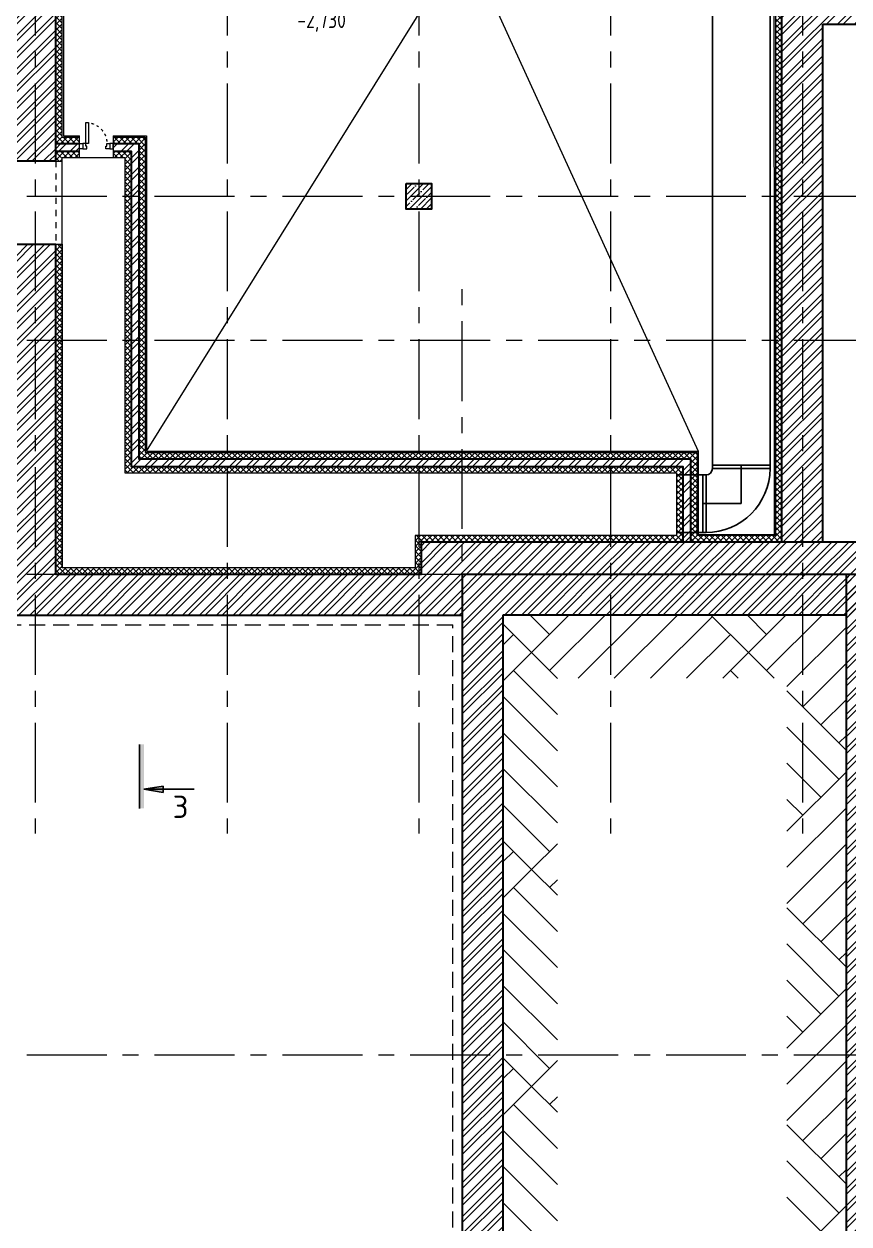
# Model space of a CAD drawing. Header units: millimetres. Extents: x -8689834 to 9419935, y 0 to 233063.
# Drawn here: x -347349 to -334443, y 72520 to 91296 of the extents above; entities that cross this region are included whole.
import ezdxf
from ezdxf import colors
from ezdxf.entities.mleader import LeaderData, LeaderLine
from ezdxf.math import Vec2, Vec3

# ---------------------------------------------------------------- set-up
doc = ezdxf.new("R2010")
doc.units = ezdxf.units.MM
doc.header["$MEASUREMENT"] = 0
doc.set_wipeout_variables(frame=1)
for name, pattern in [('ACAD_ISO03W100', [30, 12, -18]), ('CENTER', [2, 1.25, -0.25, 0.25, -0.25]), ('TRATTEGGIATA', [0.75, 0.5, -0.25]), ('Штрих', [6.35, 3.175, -3.175])]:
    doc.linetypes.add(name, pattern=pattern)
doc.layers.get('0').update_dxf_attribs({"color": 250, "lineweight": 9})
for name, color, linetype, lineweight in [('1 этаж тонкие линии!', 250, 'Continuous', 0), ('АР_Выноски АПР', 7, 'Continuous', 5), ('АР_Двери', 175, 'Continuous', 18), ('АР_Колонны', 250, 'Continuous', 30), ('АР_Колонны Штрих', 250, 'Continuous', 5), ('АР_МосжилНии_Стены', 127, 'Continuous', 30), ('АР_Оси', 195, 'Continuous', 9), ('АР_Отметки', 250, 'Continuous', 15), ('АР_Перегородки кирпич', 244, 'Continuous', 30), ('АР_Перегородки_кирпич_Штрих', 244, 'Continuous', 5), ('АР_Разрезы', 175, 'Continuous', 9), ('АР_Сущ Несущая стена', 216, 'Continuous', 30), ('АР_тонкая линия', 250, 'Continuous', 0), ('АР_Штриховка кирпич', 250, 'Continuous', 9), ('Подвал', 250, 'Continuous', 30), ('Штриховка', 7, 'Continuous', 5)]:
    doc.layers.add(name, color=color, linetype=linetype, lineweight=lineweight)
doc.layers.add('Aks_Схема', color=3, linetype='Continuous')
doc.layers.add('м_0_воздухозабор', color=132, linetype='Continuous')
doc.styles.add('ISOCPEUR', font='isocpeur.ttf', dxfattribs={"width": 0.7})
doc.styles.add('METRO-STYLE', font='isocpeur.ttf', dxfattribs={"width": 0.9, "oblique": 15})

# ---------------------------------------------------------------- blocks, each defined once
blk = doc.blocks.new('_DotSmall')
at = {"color": 0, "linetype": 'ByBlock', "const_width": 0.5}
blk.add_lwpolyline([(-0.0625, 0, 1), (0.0625, 0, 1)], format="xyb", close=True, dxfattribs=at)
blk = doc.blocks.new('Aks_es_rect_900_90_100_50_50_wipe')
at = {"color": 0, "linetype": 'ByBlock', "lineweight": -2}
blk.add_wipeout([(4.5, -5.5), (4.5, -6), (-4.5, -6), (-4.5, -5.5), (-4.47, -4.72), (-4.38, -3.94), (-4.22, -3.17), (-4.01, -2.41), (-3.74, -1.67), (-3.41, -0.96), (-3.03, -0.28), (-2.59, 0.38), (-2.1, 0.99), (-1.57, 1.57), (-0.99, 2.1), (-0.38, 2.59), (0.28, 3.03), (0.96, 3.41), (1.67, 3.74), (2.41, 4.01), (3.17, 4.22), (3.94, 4.38), (4.72, 4.47), (5.5, 4.5), (6, 4.5), (6, -4.5), (5.5, -4.5), (5.42, -4.5), (5.34, -4.51), (5.27, -4.53), (5.19, -4.55), (5.12, -4.58), (5.05, -4.61), (4.98, -4.65), (4.91, -4.69), (4.85, -4.74), (4.79, -4.79), (4.74, -4.85), (4.69, -4.91), (4.65, -4.98), (4.61, -5.05), (4.58, -5.12), (4.55, -5.19), (4.53, -5.27), (4.51, -5.34), (4.5, -5.42)], dxfattribs=at)
blk = doc.blocks.new('Aks_es_rect_900_90_100_50_50')
at = {"color": 0, "linetype": 'ByBlock', "lineweight": -2}
blk.add_blockref('Aks_es_rect_900_90_100_50_50_wipe', (0, 0), dxfattribs=at)
for p, q in [((5.5, -4.5), (5.5, 4.5)), ((5.5, 4.5), (6, 4.5)), ((6, 4.5), (6, -4.5)), ((-4.5, -5.5), (4.5, -5.5)), ((-4.5, -5.5), (-4.5, -6)), ((4.5, -5.5), (4.5, -6)), ((6, -4.5), (5.5, -4.5)), ((-4.5, -6), (4.5, -6))]:
    blk.add_line(p, q, dxfattribs=at)
for radius in [10, 1]:
    blk.add_arc((5.5, -5.5), radius, 90, 180, dxfattribs=at)
at = {"layer": 'Aks_Схема'}
for q in [(6, 0), (0, -6)]:
    blk.add_line((0, 0), q, dxfattribs=at)
blk = doc.blocks.new('*U289')
for points in [[(0, 0), (0, -80), (55, -80), (55, 0), (0, 0)], [(55, -80), (55, 0), (115, 0), (115, -40), (100, -40), (100, -80), (55, -80)], [(475, -80), (475, 0), (415, 0), (415, -40), (430, -40), (430, -80), (475, -80)], [(530, 0), (530, -80), (475, -80), (475, 0), (530, 0)]]:
    blk.add_lwpolyline(points)
blk.add_lwpolyline([(100, -80), (100, -410), (140, -410), (140, -80)], close=True)
at = {"linetype": 'ACAD_ISO03W100', "ltscale": 3}
blk.add_arc((100, -80), 330, 270, 0, dxfattribs=at)

msp = doc.modelspace()

# ---------------------------------------------------------------- hatches: boundary and pattern name
at = {"layer": '1 этаж тонкие линии!', "ltscale": 100, "transparency": 33554559}
h = msp.add_hatch(dxfattribs=at)
h.set_pattern_fill('AR-PARQ1', color=256, scale=200, angle=45, style=0)
h.paths.add_polyline_path([(-339005.062, 81057.768), (-335415.132, 81057.768), (-335415.132, 63056), (-339005.062, 63056)], flags=16)
h.paths.add_polyline_path([(-339852.068, 82045.5), (-334484.741, 82050.5), (-334484.741, 62098), (-339852.693, 62093)])
at = {"layer": 'АР_Колонны Штрих', "ltscale": 100}
h = msp.add_hatch(dxfattribs=at)
h.set_pattern_fill('ANSI35', color=256, scale=500)
h.set_pattern_definition([(45, (-1298424.17, 128672.16), (-88.388348, 88.388348), []), (45, (-1298335.78, 128672.16), (-88.388348, 88.388348), [156.25, -31.25, 0, -31.25])])
h.paths.add_polyline_path([(-340972.071, 88800.682), (-341372.071, 88800.682), (-341372.071, 88400.682), (-340972.071, 88400.682)])
at = {"layer": 'АР_Перегородки_кирпич_Штрих', "ltscale": 100}
h = msp.add_hatch(dxfattribs=at)
h.set_pattern_fill('ANSI32', color=256, scale=500)
h.paths.add_polyline_path([(-346482.192, 89424.659), (-346852.192, 89424.659), (-346852.192, 89304.659), (-346482.192, 89304.659)])
h = msp.add_hatch(dxfattribs=at)
h.set_pattern_fill('ANSI32', color=256, scale=500)
h.paths.add_polyline_path([(-345552.192, 89424.659), (-345952.162, 89424.659), (-345952.162, 89304.659), (-345672.192, 89304.659), (-345672.192, 84372.053), (-337041.055, 84372.053), (-337042.99, 83192.52), (-336922.991, 83192.301), (-336920.837, 84491.176), (-345552.192, 84492.053)])
at = {"layer": 'АР_Разрезы', "ltscale": 100}
h = msp.add_hatch(color=5, dxfattribs=at)
h.dxf.hatch_style = 1
h.paths.add_polyline_path([(-345473.243, 80022.801), (-345543.243, 80022.801), (-345543.243, 79022.801), (-345473.243, 79022.801)])
h.paths.add_polyline_path([(-345172.793, 79373.079), (-345473.243, 79322.801), (-345172.793, 79322.801)])
h.paths.add_polyline_path([(-345172.793, 79322.801), (-345473.243, 79322.801), (-345172.793, 79272.523)])
h = msp.add_hatch(color=5, dxfattribs=at)
h.dxf.hatch_style = 1
h.paths.add_polyline_path([(-345473.243, 80022.801), (-345543.243, 80022.801), (-345543.243, 79022.801), (-345473.243, 79022.801)])
h.paths.add_polyline_path([(-345172.793, 79373.079), (-345473.243, 79322.801), (-345172.793, 79322.801)])
h.paths.add_polyline_path([(-345172.793, 79322.801), (-345473.243, 79322.801), (-345172.793, 79272.523)])
at = {"layer": 'АР_Штриховка кирпич', "ltscale": 100}
h = msp.add_hatch(dxfattribs=at)
h.set_pattern_fill('ANSI32', color=256, scale=500)
h.paths.add_polyline_path([(-347492.244, 102840.392), (-346852.14, 102840.392), (-346852.071, 106850.682), (-347492.192, 106340.682)])
h.paths.add_polyline_path([(-347492.101, 89148.636), (-346852.071, 89148.636), (-346852.143, 101675.392), (-347492.241, 101675.392)])
h.paths.add_polyline_path([(-346852.059, 87848.636), (-347492.083, 87848.636), (-347492.071, 83698.48), (-346852.071, 83698.48)])
h = msp.add_hatch(dxfattribs=at)
h.set_pattern_fill('ANSI32', color=256, scale=500)
h.set_pattern_definition([(45, (-1298418.67, 164822.8), (-132.58252, 132.58252), []), (45, (-1298330.29, 164822.8), (-132.58252, 132.58252), [])])
h.paths.add_polyline_path([(-335492.192, 83192.411), (-334852.192, 83192.411), (-334852.192, 91294.874), (-333250.926, 91296.087), (-333250.926, 91935.278), (-335492.192, 91935.682)])
h = msp.add_hatch(dxfattribs=at)
h.set_pattern_fill('ANSI32', color=256, scale=500)
h.paths.add_polyline_path([(-346852.069, 83700.689), (-347492.006, 83700.682), (-347492.014, 82045.67), (-340491.827, 82045.695), (-340491.827, 82685.68), (-329971.818, 82685.68), (-329971.818, 83192.411), (-341131.827, 83192.405), (-341131.827, 82685.689), (-346851.951, 82685.676)])
h = msp.add_hatch(dxfattribs=at)
h.set_pattern_fill('ANSI32', color=256, scale=500)
h.paths.add_polyline_path([(-339853.318, 82050.5), (-330106.827, 82051.497), (-330106.828, 80969.207), (-329468.316, 80969.003), (-329468.316, 82685.682), (-329576.827, 82685.682), (-329971.818, 82685.755), (-340493.318, 82685.682), (-340493.318, 64815.685), (-346842.012, 64815.685), (-346842.012, 55105.682), (-333741.706, 55105.68), (-333741.706, 61455.681), (-332347.87, 61455.684), (-332347.87, 62094), (-334239.751, 62094), (-334239.751, 55506.503), (-346441.827, 55506.497), (-346441.082, 64414.997), (-340492.572, 64415.003), (-340517.573, 61455.682), (-334214.005, 61455.682), (-334225.318, 62094.728), (-339853.263, 62094.728), (-339853.372, 64904.622)])
h = msp.add_hatch(dxfattribs=at)
h.set_pattern_fill('ANSI32', color=256, scale=500)
h.paths.add_polyline_path([(-333716.86, 82685.681), (-334136.666, 82685.681), (-334136.666, 62094), (-333716.794, 62094)])
h.paths.add_polyline_path([(-334136.666, 82685.682), (-334484.741, 82685.681), (-334484.741, 62094), (-334136.666, 62094)])
at = {"layer": 'Штриховка', "transparency": 33554636}
h = msp.add_hatch(dxfattribs=at)
h.set_pattern_fill('ANSI37', color=256, scale=500)
h.paths.add_polyline_path([(-346482.192, 89524.659), (-346752.192, 89524.659), (-346752.192, 94600.682), (-346852.192, 94600.682), (-346852.192, 89424.659), (-346482.192, 89424.659)])
h.paths.add_polyline_path([(-346482.192, 89304.659), (-346852.192, 89304.659), (-346852.192, 89148.636), (-346752.192, 89148.636), (-346752.192, 89204.659), (-346482.192, 89204.659)])
h = msp.add_hatch(dxfattribs=at)
h.set_pattern_fill('ANSI37', color=256, scale=500)
h.paths.add_polyline_path([(-345452.192, 89524.659), (-345952.162, 89524.659), (-345952.162, 89424.659), (-345552.192, 89424.659), (-345552.192, 88600.682), (-345452.192, 88600.682)])
h.paths.add_polyline_path([(-345452.192, 88600.682), (-345552.192, 88600.682), (-345552.192, 86350.682), (-345452.192, 86350.682)])
h.paths.add_polyline_path([(-345452.192, 86350.682), (-345552.192, 86350.682), (-345552.192, 84492.053), (-344606.736, 84492.053), (-344480.699, 84592.053), (-345452.192, 84592.053)])
h.paths.add_polyline_path([(-336820.653, 84592.053), (-344172.071, 84592.053), (-344172.071, 84492.053), (-336920.836, 84492.053), (-336922.991, 83292.502), (-336822.991, 83292.32)])
h.paths.add_polyline_path([(-344172.071, 84592.053), (-344480.699, 84592.053), (-344606.736, 84492.053), (-344172.071, 84492.053)])
h = msp.add_hatch(dxfattribs=at)
h.set_pattern_fill('ANSI37', color=256, scale=500)
h.paths.add_polyline_path([(-345672.192, 89304.659), (-345952.162, 89304.659), (-345952.162, 89204.659), (-345772.192, 89204.659), (-345772.192, 84272.053), (-337141.238, 84271.796), (-337143.022, 83292.411), (-337043.022, 83292.411), (-337041.056, 84371.631), (-345672.192, 84372.053)])

# ---------------------------------------------------------------- linework, layer by layer
at = {"linetype": 'TRATTEGGIATA', "ltscale": 500}
for p in [(-347642.192, 81895.682), (-340642.01, 64965.687)]:
    msp.add_line(p, (-340642.01, 81894.901), dxfattribs=at)
at = {"layer": '1 этаж тонкие линии!', "color": 7, "ltscale": 100, "transparency": 33554559, "elevation": -1.084}
for points in [[(-346752.192, 89148.636), (-346752.192, 89204.659)], [(-337141.237, 83292.411), (-341231.827, 83292.411), (-341231.827, 82785.682), (-346752.192, 82785.682)]]:
    msp.add_lwpolyline(points, dxfattribs=at)
at = {"layer": 'АР_Колонны', "ltscale": 100}
msp.add_lwpolyline([(-341372.071, 88800.682), (-340972.071, 88800.682), (-340972.071, 88400.682), (-341372.071, 88400.682)], close=True, dxfattribs=at)
at = {"layer": 'АР_МосжилНии_Стены', "ltscale": 100}
for p, q in [((-346852.192, 89276.668), (-346852.192, 101675.392)), ((-335492.192, 83192.411), (-335492.192, 91935.682)), ((-334852.192, 91295.682), (-333250.926, 91295.682)), ((-334852.192, 83192.411), (-334852.192, 91295.682)), ((-346852.192, 89148.636), (-346852.192, 89700.682)), ((-346852.192, 83649.096), (-346852.192, 87848.636)), ((-346852.192, 82685.682), (-346852.192, 83700.682)), ((-346852.192, 82685.682), (-341131.827, 82685.682)), ((-340491.811, 64415.003), (-340491.827, 82685.682)), ((-340491.827, 82685.68), (-329468.316, 82685.682)), ((-339853.318, 62095.5), (-339853.318, 82050.5)), ((-339853.318, 82050.5), (-334484.741, 82050.5)), ((-347492.192, 82045.682), (-340492.01, 82045.682))]:
    msp.add_line(p, q, dxfattribs=at)
for points in [[(-346852.192, 89148.636), (-347492.192, 89148.636)], [(-347492.192, 87848.636), (-346852.192, 87848.636)], [(-346852.01, 82685.682), (-341131.827, 82685.682), (-341131.827, 83192.411), (-329971.818, 83192.411)], [(-334484.741, 62094), (-334484.741, 82685.682)]]:
    msp.add_lwpolyline(points, dxfattribs=at)
at = {"layer": 'АР_Оси', "linetype": 'CENTER', "ltscale": 1000}
for p, q in [((-347172.071, 134363.151), (-347172.071, 78630.803)), ((-344172.071, 134363.151), (-344172.071, 78630.803)), ((-341172.071, 134363.151), (-341172.071, 78630.803)), ((-338172.071, 134363.151), (-338172.071, 78630.803)), ((-335172.071, 134363.151), (-335172.071, 78630.803)), ((-359305.765, 88600.682), (-276127.363, 88600.682)), ((-340492.01, 53394.411), (-340492.01, 87278.342)), ((-359305.765, 86350.682), (-276127.363, 86350.682)), ((-359305.765, 82685.682), (-275708.6, 82685.682)), ((-359305.765, 75165.682), (-275708.6, 75165.682))]:
    msp.add_line(p, q, dxfattribs=at)
at = {"layer": 'АР_Перегородки кирпич', "linetype": 'Continuous', "ltscale": 100}
for points in [[(-346852.192, 89424.659), (-346482.192, 89424.659)], [(-345952.162, 89424.659), (-345552.192, 89424.659), (-345552.192, 84492.053), (-336920.836, 84492.053), (-336923, 83192.411)], [(-346852.192, 89304.659), (-346482.192, 89304.659)], [(-345952.162, 89304.659), (-345672.192, 89304.659), (-345672.192, 84372.053), (-337041.055, 84372.053), (-337042.996, 83192.411)]]:
    msp.add_lwpolyline(points, dxfattribs=at)
at = {"layer": 'АР_Разрезы', "color": 5, "lineweight": 25, "ltscale": 100}
for p, q in [((-345543.243, 80022.801), (-345543.243, 79022.801)), ((-345543.243, 80022.801), (-345543.243, 79022.801)), ((-345473.243, 79322.801), (-345172.793, 79373.079)), ((-345473.243, 79322.801), (-345172.793, 79373.079)), ((-345172.793, 79272.523), (-345473.243, 79322.801)), ((-345172.793, 79272.523), (-345473.243, 79322.801)), ((-345172.793, 79373.079), (-345172.793, 79272.523)), ((-345172.793, 79373.079), (-345172.793, 79272.523))]:
    msp.add_line(p, q, dxfattribs=at)
at = {"layer": 'АР_Разрезы', "color": 5, "lineweight": 25, "ltscale": 100, "elevation": 0}
msp.add_lwpolyline([(-345473.243, 79322.801), (-344689.493, 79322.801)], dxfattribs=at)
msp.add_lwpolyline([(-345473.243, 79322.801), (-344689.493, 79322.801)], dxfattribs=at)
at = {"layer": 'АР_Сущ Несущая стена', "linetype": 'Штрих', "lineweight": 9, "ltscale": 30}
msp.add_line((-346852.192, 89148.636), (-346852.192, 87848.636), dxfattribs=at)
at = {"layer": 'АР_тонкая линия', "color": 18, "ltscale": 500, "true_color": 0x000000}
for p, q in [((-346852.192, 89148.636), (-346752.192, 89148.636, -1.148)), ((-346852.192, 87848.636), (-346752.192, 87848.636)), ((-346752.192, 87848.636), (-346752.192, 82785.682, -1.084))]:
    msp.add_line(p, q, dxfattribs=at)
for points in [[(-346752.192, 89524.659), (-346482.192, 89524.659)], [(-346732.192, 89544.659), (-346482.192, 89544.659)], [(-346752.192, 89204.659), (-346482.192, 89204.659)]]:
    msp.add_lwpolyline(points, dxfattribs=at)
at = {"layer": 'м_0_воздухозабор', "linetype": 'Continuous'}
for p, q in [((-336578.802, 84391.06), (-336578.802, 95020.682)), ((-335678.802, 84391.06), (-335678.802, 95020.682)), ((-336578.802, 84391.06), (-336128.802, 84391.06)), ((-335678.802, 84391.06), (-336128.802, 84391.06))]:
    msp.add_line(p, q, dxfattribs=at)
at = {"layer": 'Подвал', "lineweight": 13, "ltscale": 500}
for p, q in [((-345432.192, 84612.053), (-340917.198, 91865.633, -0.063)), ((-340115.679, 91865.633, -0.063), (-336800.617, 84612.053))]:
    msp.add_line(p, q, dxfattribs=at)
at = {"layer": 'Штриховка', "transparency": 33554636}
for points, elevation in [([(-346752.192, 89524.659), (-346752.192, 100300.682), (-346633.349, 100300.682)], -1.084), ([(-346633.35, 100400.682), (-346633.349, 100280.682), (-346732.192, 100280.682), (-346732.192, 89544.659)], -1.378)]:
    msp.add_lwpolyline(points, dxfattribs=dict(at, elevation=elevation))
for points in [[(-346482.192, 89204.972), (-346482.192, 89544.659)], [(-345952.162, 89544.659), (-345432.192, 89544.659), (-345432.192, 84612.053), (-336800.617, 84612.053), (-336802.991, 83309.447)], [(-345952.162, 89544.659), (-345952.162, 89204.972)], [(-345952.162, 89524.659), (-345452.192, 89524.659), (-345452.192, 84592.053), (-336820.653, 84592.053), (-336823.022, 83292.411)], [(-346752.192, 89204.659), (-345772.192, 89204.659), (-345772.192, 84272.053), (-337141.237, 84272.053), (-337141.237, 83292.411), (-341231.827, 83292.411), (-341231.827, 82785.682), (-346752.192, 82785.683), (-346752.192, 89204.659)]]:
    msp.add_lwpolyline(points, dxfattribs=at)

# ---------------------------------------------------------------- block references
at = {"layer": 'АР_Двери', "xscale": -1, "rotation": 180}
msp.add_blockref('*U289', (-346482.192, 89344.659), dxfattribs=at)

# ---------------------------------------------------------------- texts
at = {"layer": 'АР_Разрезы', "color": 5, "lineweight": 25, "ltscale": 100, "insert": (-345023.243, 79222.801), "char_height": 350, "width": 583.33333, "attachment_point": 1, "style": 'METRO-STYLE'}
msp.add_mtext('{\\Q0;\\W1;3}', dxfattribs=at)
msp.add_mtext('{\\Q0;\\W1;3}', dxfattribs=at)

# ---------------------------------------------------------------- leaders
at = {"layer": 'АР_Выноски АПР'}
ml = msp.add_multileader_mtext('Standard', dxfattribs=at)
ml.set_content('\\A1;Форшахта', color=256, style='ISOCPEUR')
ml.set_leader_properties()
ml.build(insert=Vec2(0, 0))
ml.multileader.update_dxf_attribs({"text_left_attachment_type": 6, "text_right_attachment_type": 6, "dogleg_length": 100, "arrow_head_size": 250})
ctx = ml.context
ctx.base_point, ctx.char_height, ctx.arrow_head_size, ctx.landing_gap_size, ctx.plane_origin = Vec3(-351322.645, 89556.904), 250, 250, 25, Vec3(-371029.102, 88852.048)
ctx.left_attachment, ctx.right_attachment = 6, 6
notes = []
notes.append((ctx, [(0, (1, 1, 0), (-349999.645, 89556.904), (-1, 0), 170.5, [(1, [(-349102.258, 88600.822)], 0, [])])]))
ctx.mtext.insert, ctx.mtext.width, ctx.mtext.flow_direction = Vec3(-351297.645, 89881.904), 6210.48741, 5
at = {"layer": 'АР_Отметки'}
ml = msp.add_multileader_mtext('Standard', dxfattribs=at)
ml.set_content('{\\W0.8;-2,730}', color=256, style='ISOCPEUR')
ml.set_leader_properties(color=256, linetype='Continuous', lineweight=-1)
ml.set_arrow_properties(name='DOTSMALL')
ml.build(insert=Vec2(0, 0))
ml.multileader.update_dxf_attribs({"has_text_frame": 1, "text_left_attachment_type": 4, "text_right_attachment_type": 4, "dogleg_length": 100, "arrow_head_size": 180})
ctx = ml.context
ctx.base_point, ctx.char_height, ctx.arrow_head_size, ctx.landing_gap_size, ctx.plane_origin = Vec3(-346371.356, 101933.6), 250, 180, 50, Vec3(-346327.75, 100655.48)
ctx.left_attachment, ctx.right_attachment = 4, 4
notes.append((ctx, [(0, (0, 0, 0), (0, 0), (1, 0), 1, [])]))
ctx.mtext.insert, ctx.mtext.width, ctx.mtext.defined_height, ctx.mtext.line_spacing_style, ctx.mtext.flow_direction = Vec3(-346321.356, 102266.933), 769.98896, 343.888, 2, 5
for ctx, leaders in notes:
    for number, flags, end, landing, length, lines in leaders:
        leader = LeaderData()
        leader.index, (leader.has_last_leader_line, leader.has_dogleg_vector, leader.attachment_direction) = number, flags
        leader.last_leader_point, leader.dogleg_vector, leader.dogleg_length = Vec3(end), Vec3(landing), length
        for number, points, colour, breaks in lines:
            line = LeaderLine()
            line.index, line.vertices, line.color, line.breaks = number, Vec3.list(points), colors.encode_raw_color(colour), breaks
            leader.lines.append(line)
        ctx.leaders.append(leader)

# ---------------------------------------------------------------- next in the draw order: block references
at = {"layer": 'м_0_воздухозабор', "linetype": 'Continuous', "xscale": 100, "yscale": 100, "zscale": 100, "rotation": 180}
msp.add_blockref('Aks_es_rect_900_90_100_50_50', (-336128.802, 83791.06), dxfattribs=at)

# ---------------------------------------------------------------- next in the draw order: hatches: boundary and pattern name
at = {"layer": 'Штриховка', "transparency": 33554636}
h = msp.add_hatch(dxfattribs=at)
h.set_pattern_fill('ANSI37', color=256, scale=500)
h.paths.add_polyline_path([(-341371.998, 100400.682), (-344172.071, 100400.682), (-344172.071, 100300.682), (-341371.999, 100300.682)])
h.paths.add_polyline_path([(-344172.071, 100400.682), (-345133.707, 100400.682), (-345133.707, 100300.682), (-344172.071, 100300.682)])
h.paths.add_polyline_path([(-346633.35, 100400.682), (-346852.192, 100400.682), (-346852.192, 99100.682), (-346752.192, 99100.682), (-346752.192, 100300.682), (-346633.349, 100300.682)])
h.paths.add_polyline_path([(-346752.192, 99100.682), (-346852.192, 99100.682), (-346852.192, 94600.682), (-346752.192, 94600.682)])
h.paths.add_polyline_path([(-335492.192, 94800.682), (-335592.192, 94800.682), (-335592.192, 94600.682), (-335492.192, 94600.682)])
h.paths.add_polyline_path([(-335492.192, 95920.737), (-338172.071, 95920.737), (-338172.071, 95820.717), (-335592.192, 95820.699), (-335592.192, 95020.645), (-335592.192, 94920.607), (-335492.192, 94920.607)])
h.paths.add_polyline_path([(-336922.834, 83292.411), (-336923, 83192.411), (-335492.192, 83192.411), (-335492.192, 91935.682), (-335492.192, 94600.682), (-335592.192, 94600.682), (-335592.192, 83292.411)])
h.paths.add_polyline_path([(-337042.996, 83192.411), (-337042.831, 83292.411), (-341231.827, 83292.411), (-341231.827, 82785.682), (-346752.192, 82785.682), (-346752.192, 87848.636), (-346852.192, 87848.636), (-346852.192, 82685.682), (-341131.827, 82685.682), (-341131.827, 83192.411)])

# ---------------------------------------------------------------- next in the draw order: linework, layer by layer
at = {"layer": 'м_0_воздухозабор', "linetype": 'Continuous'}
for p, q in [((-336728.802, 84241.06), (-337141.292, 84241.812)), ((-336728.802, 83341.06), (-337142.932, 83341.815))]:
    msp.add_line(p, q, dxfattribs=at)
at = {"layer": 'Штриховка', "transparency": 33554636}
for points, elevation in [([(-335592.192, 94800.682), (-335592.192, 83292.411), (-336823.022, 83292.411)], -1.084), ([(-336802.991, 83309.483), (-335610.91, 83307.275), (-335611.778, 94800.682)], -1.378)]:
    msp.add_lwpolyline(points, dxfattribs=dict(at, elevation=elevation))

# ---------------------------------------------------------------- next in the draw order: leaders
at = {"layer": 'АР_Отметки'}
ml = msp.add_multileader_mtext('Standard', dxfattribs=at)
ml.set_content('{\\W0.8;-2,430}', color=256, style='ISOCPEUR')
ml.set_leader_properties(color=256, linetype='Continuous', lineweight=-1)
ml.set_arrow_properties(name='DOTSMALL')
ml.build(insert=Vec2(0, 0))
ml.multileader.update_dxf_attribs({"has_text_frame": 1, "text_left_attachment_type": 4, "text_right_attachment_type": 4, "dogleg_length": 100, "arrow_head_size": 180})
ctx = ml.context
ctx.base_point, ctx.char_height, ctx.arrow_head_size, ctx.landing_gap_size, ctx.plane_origin = Vec3(-336711.886, 117132.656), 250, 180, 50, Vec3(-335659.193, 115477.482)
ctx.left_attachment, ctx.right_attachment = 4, 4
notes = []
notes.append((ctx, [(0, (0, 0, 0), (0, 0), (1, 0), 1, [])]))
ctx.mtext.insert, ctx.mtext.width, ctx.mtext.line_spacing_style, ctx.mtext.flow_direction = Vec3(-336661.886, 117465.989), 852.69703, 2, 5
ml = msp.add_multileader_mtext('Standard', dxfattribs=at)
ml.set_content('{\\W0.8;-2,730}', color=256, style='ISOCPEUR')
ml.set_leader_properties(color=256, linetype='Continuous', lineweight=-1)
ml.set_arrow_properties(name='DOTSMALL')
ml.build(insert=Vec2(0, 0))
ml.multileader.update_dxf_attribs({"has_text_frame": 1, "text_left_attachment_type": 4, "text_right_attachment_type": 4, "dogleg_length": 100, "arrow_head_size": 180})
ctx = ml.context
ctx.base_point, ctx.char_height, ctx.arrow_head_size, ctx.landing_gap_size, ctx.plane_origin = Vec3(-343122.46, 91149.378), 250, 180, 50, Vec3(-347780.969, 87297.071)
ctx.left_attachment, ctx.right_attachment = 4, 4
notes.append((ctx, [(0, (0, 0, 0), (0, 0), (1, 0), 1, [])]))
ctx.mtext.insert, ctx.mtext.width, ctx.mtext.defined_height, ctx.mtext.line_spacing_style, ctx.mtext.flow_direction = Vec3(-343072.46, 91482.712), 769.98896, 343.888, 2, 5
for ctx, leaders in notes:
    for number, flags, end, landing, length, lines in leaders:
        leader = LeaderData()
        leader.index, (leader.has_last_leader_line, leader.has_dogleg_vector, leader.attachment_direction) = number, flags
        leader.last_leader_point, leader.dogleg_vector, leader.dogleg_length = Vec3(end), Vec3(landing), length
        for number, points, colour, breaks in lines:
            line = LeaderLine()
            line.index, line.vertices, line.color, line.breaks = number, Vec3.list(points), colors.encode_raw_color(colour), breaks
            leader.lines.append(line)
        ctx.leaders.append(leader)

doc.saveas('drawing.dxf')
